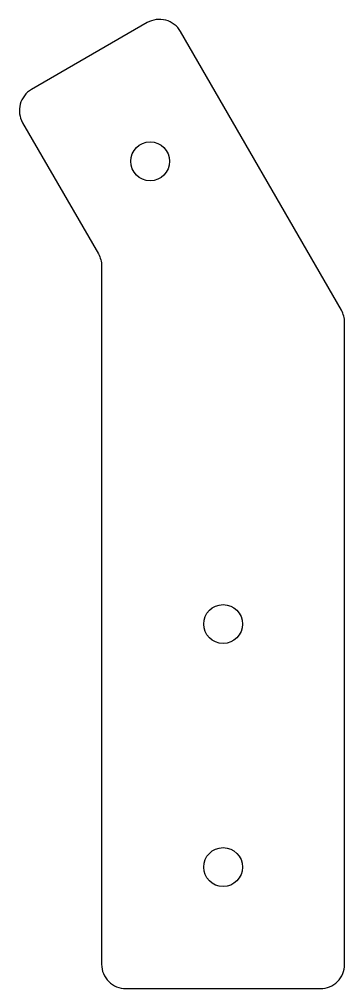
# Model space of a CAD drawing. Header units: millimetres. Extents: x -107.6 to -80.8, y -189.3 to -109.5.
import ezdxf

# ---------------------------------------------------------------- set-up
doc = ezdxf.new("R2010")
doc.units = ezdxf.units.MM

msp = doc.modelspace()

# ---------------------------------------------------------------- linework, layer by layer
msp.add_lwpolyline([(-94.34, -110.526, 0.414214), (-97.072, -109.794), (-106.598, -115.294, 0.414214), (-107.33, -118.026), (-101.098, -128.82, -0.131652), (-100.83, -129.82), (-100.83, -187.284, 0.414214), (-98.83, -189.284), (-82.83, -189.284, 0.414214), (-80.83, -187.284), (-80.83, -134.461, 0.131652), (-81.098, -133.461)], format="xyb", close=True)
for centre in [(-96.835, -121.204), (-90.83, -159.284), (-90.83, -179.284)]:
    msp.add_circle(centre, 1.6)

doc.saveas('drawing.dxf')
